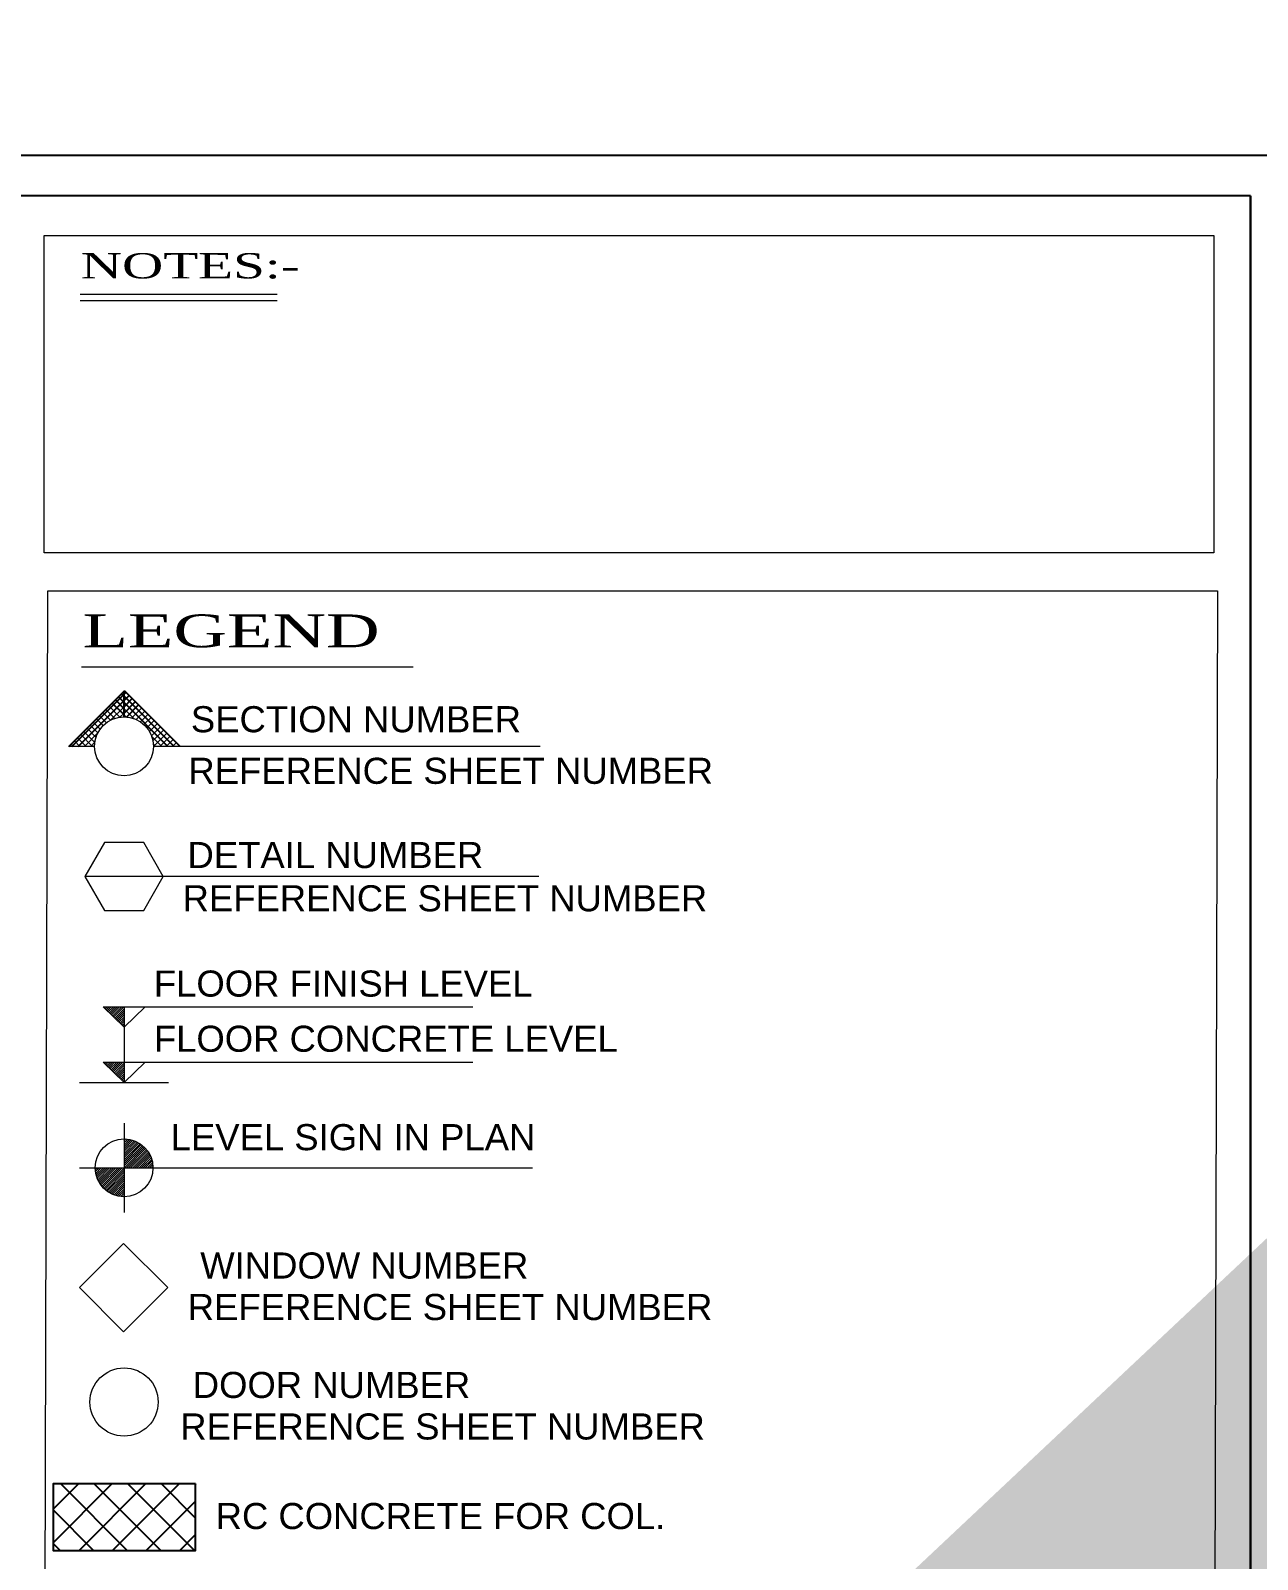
# Model space of a CAD drawing. Header units: inches. Extents: x 191440 to 383551, y 141411 to 284946.
# Drawn here: x 191695.48 to 191704.6, y 141562.04 to 141573.4 of the extents above; entities that cross this region are included whole.
import ezdxf

# ---------------------------------------------------------------- set-up
doc = ezdxf.new("R2010")
doc.units = ezdxf.units.IN
doc.header["$MEASUREMENT"] = 0
doc.layers.add('I - Outline', color=60, linetype='Continuous')
doc.layers.add('Sanitary', color=6, linetype='Continuous')
doc.styles.add('ROMANS', font='romans', dxfattribs={"height": 1})
doc.styles.add('ROMANT', font='romantic.ttf', dxfattribs={"height": 20})
doc.styles.add('STYLE7', font='swissi.ttf')
doc.dimstyles.new('osama', dxfattribs={"dimtxt": 50, "dimasz": 45, "dimexe": 0.18, "dimexo": 0.0625, "dimgap": 0.2, "dimtad": 0, "dimdec": 0, "dimzin": 0, "dimdsep": 46, "dimtxsty": 'ROMANS', "dimcen": 0, "dimse1": 1, "dimse2": 1, "dimclrd": 3, "dimclre": 3, "dimclrt": 5, "dimadec": 0, "dimazin": 0, "dimtfac": 0.6, "dimtdec": 0, "dimtmove": 2, "dimatfit": 3, "dimfxl": 1, "dimtolj": 1, "dimtzin": 0, "dimarcsym": 0})

msp = doc.modelspace()

# ---------------------------------------------------------------- hatches: boundary and pattern name
at = {"layer": 'I - Outline'}
h = msp.add_hatch(dxfattribs=at)
h.set_pattern_fill('ANSI37', color=8, scale=1.411978)
h.set_pattern_definition([(45, (190793.32557, 141535.70155), (-0.124802422, 0.124802422), []), (135, (190793.32557, 141535.70155), (-0.124802422, -0.124802422), [])])
h.paths.add_polyline_path([(191696.70924, 141562.59973), (191695.65025, 141562.59973), (191695.65025, 141562.10554), (191696.70924, 141562.10554)])

# ---------------------------------------------------------------- linework, layer by layer
msp.add_lwpolyline([(191704.84572, 141572.47079), (191647.34572, 141572.47079), (191647.34572, 141532.97079), (191704.84572, 141532.97079), (191704.84572, 141572.47079)])
msp.add_lwpolyline([(191704.54572, 141572.17079), (191647.64572, 141572.17079), (191647.64572, 141533.27079), (191704.54572, 141533.27079)], close=True)
at = {"layer": 'I - Outline', "color": 7}
msp.add_line((191704.54572, 141572.17079), (191704.54572, 141533.27079), dxfattribs=at)
at = {"layer": 'I - Outline', "color": 8, "lineweight": 0}
for p, q in [((191695.58249, 141569.51837), (191695.58273, 141571.87695)), ((191695.58273, 141571.87695), (191704.27464, 141571.87707)), ((191704.27464, 141571.87707), (191704.27441, 141569.51849)), ((191695.85212, 141571.44129), (191697.31514, 141571.44132)), ((191695.85212, 141571.39313), (191697.31514, 141571.39316)), ((191704.27441, 141569.51849), (191695.58249, 141569.51837)), ((191695.58268, 141558.96566), (191695.61083, 141569.23597)), ((191695.61083, 141569.23597), (191704.30275, 141569.23609)), ((191704.30275, 141569.23609), (191704.2746, 141558.96578)), ((191695.86205, 141568.67124), (191698.32482, 141568.67129)), ((191696.10907, 141568.28801), (191696.04234, 141568.35475)), ((191696.14702, 141568.29681), (191696.06571, 141568.37812)), ((191696.07686, 141568.2745), (191696.17717, 141568.37482)), ((191696.25143, 141568.2859), (191696.17717, 141568.36015)), ((191696.23398, 141568.29139), (191696.30854, 141568.36595)), ((191696.26832, 141568.27898), (191696.33191, 141568.34258)), ((191695.98296, 141568.1804), (191695.92548, 141568.23788)), ((191696.0008, 141568.20931), (191695.94885, 141568.26125)), ((191696.02233, 141568.23452), (191695.97222, 141568.28463)), ((191696.04742, 141568.25618), (191695.99559, 141568.308)), ((191696.07619, 141568.27415), (191696.01897, 141568.33137)), ((191696.14573, 141568.29663), (191696.17717, 141568.32808)), ((191696.19219, 141568.29839), (191696.17717, 141568.3134)), ((191696.29831, 141568.26224), (191696.35528, 141568.31921)), ((191696.32453, 141568.24171), (191696.37866, 141568.29584)), ((191696.34718, 141568.21762), (191696.40203, 141568.27246)), ((191696.36622, 141568.1899), (191696.4254, 141568.24909)), ((191695.84915, 141568.08048), (191695.80862, 141568.12101)), ((191695.8959, 141568.08048), (191695.83199, 141568.14439)), ((191695.94264, 141568.08048), (191695.85536, 141568.16776)), ((191695.96066, 141568.10921), (191695.87873, 141568.19113)), ((191695.88284, 141568.08048), (191695.98316, 141568.1808)), ((191695.96925, 141568.14736), (191695.9021, 141568.21451)), ((191696.38129, 141568.15823), (191696.44878, 141568.22572)), ((191696.45684, 141568.08049), (191696.38259, 141568.15475)), ((191696.39165, 141568.12184), (191696.47215, 141568.20235)), ((191696.39704, 141568.08049), (191696.49552, 141568.17897)), ((191696.44379, 141568.08049), (191696.5189, 141568.1556)), ((191696.49053, 141568.08049), (191696.54227, 141568.13223)), ((191695.95876, 141568.08048), (191695.76808, 141568.08048)), ((191695.80241, 141568.08048), (191695.78524, 141568.09764)), ((191695.92959, 141568.08048), (191695.96104, 141568.11193)), ((191696.4101, 141568.08049), (191696.39508, 141568.09551)), ((191699.26943, 141568.08055), (191696.3956, 141568.08049)), ((191696.53728, 141568.08049), (191696.56564, 141568.10886)), ((191696.58403, 141568.08049), (191696.58902, 141568.08548)), ((191696.03133, 141567.36568), (191695.88548, 141567.11304)), ((191696.32305, 141567.36568), (191696.03133, 141567.36568)), ((191696.46892, 141567.11305), (191696.32305, 141567.36568)), ((191699.26025, 141567.1131), (191695.88548, 141567.11304)), ((191695.88548, 141567.11304), (191696.03134, 141566.86041)), ((191696.32306, 141566.86041), (191696.46892, 141567.11305)), ((191696.03134, 141566.86041), (191696.32306, 141566.86041)), ((191696.02085, 141566.14491), (191698.76927, 141566.14496)), ((191696.17722, 141565.99487), (191696.02085, 141566.14491)), ((191696.02821, 141566.13785), (191696.03527, 141566.14491)), ((191696.03616, 141566.13022), (191696.05085, 141566.14491)), ((191696.04411, 141566.12259), (191696.06643, 141566.14491)), ((191696.05206, 141566.11496), (191696.08202, 141566.14491)), ((191696.06002, 141566.10733), (191696.0976, 141566.14491)), ((191696.06797, 141566.0997), (191696.11318, 141566.14491)), ((191696.07592, 141566.09207), (191696.12876, 141566.14491)), ((191696.08387, 141566.08444), (191696.14434, 141566.14491)), ((191696.09182, 141566.07681), (191696.15993, 141566.14491)), ((191696.09977, 141566.06918), (191696.17551, 141566.14491)), ((191696.10773, 141566.06155), (191696.17722, 141566.13104)), ((191696.11568, 141566.05392), (191696.17722, 141566.11546)), ((191696.12363, 141566.04629), (191696.17722, 141566.09987)), ((191696.13158, 141566.03866), (191696.17722, 141566.08429)), ((191696.13953, 141566.03103), (191696.17722, 141566.06871)), ((191696.17722, 141566.14491), (191696.17723, 141565.58332)), ((191696.17722, 141565.99487), (191696.33359, 141566.14491)), ((191696.14749, 141566.0234), (191696.17722, 141566.05313)), ((191696.15544, 141566.01577), (191696.17722, 141566.03755)), ((191696.16339, 141566.00814), (191696.17722, 141566.02197)), ((191696.17134, 141566.00051), (191696.17722, 141566.00638)), ((191696.02085, 141565.73336), (191698.76928, 141565.73341)), ((191696.17723, 141565.58332), (191696.02085, 141565.73336)), ((191696.02494, 141565.72944), (191696.02886, 141565.73336)), ((191696.03289, 141565.72181), (191696.04444, 141565.73336)), ((191696.04084, 141565.71418), (191696.06002, 141565.73336)), ((191696.04879, 141565.70655), (191696.0756, 141565.73336)), ((191696.05675, 141565.69892), (191696.09119, 141565.73336)), ((191696.0647, 141565.69129), (191696.10677, 141565.73336)), ((191696.07265, 141565.68366), (191696.12235, 141565.73336)), ((191696.0806, 141565.67603), (191696.13793, 141565.73336)), ((191696.08855, 141565.6684), (191696.15351, 141565.73336)), ((191696.09651, 141565.66077), (191696.16909, 141565.73336)), ((191696.17723, 141565.58332), (191696.33359, 141565.73337)), ((191696.10446, 141565.65314), (191696.17722, 141565.72591)), ((191696.11241, 141565.64551), (191696.17722, 141565.71033)), ((191696.12036, 141565.63788), (191696.17722, 141565.69475)), ((191696.12831, 141565.63025), (191696.17722, 141565.67917)), ((191696.13627, 141565.62262), (191696.17723, 141565.66358)), ((191696.14422, 141565.61499), (191696.17723, 141565.648)), ((191696.15217, 141565.60736), (191696.17723, 141565.63242)), ((191696.16012, 141565.59973), (191696.17723, 141565.61684)), ((191695.84617, 141565.58331), (191696.50828, 141565.58333)), ((191696.16807, 141565.5921), (191696.17723, 141565.60126)), ((191696.17603, 141565.58447), (191696.17723, 141565.58567)), ((191696.17723, 141565.27991), (191696.17725, 141564.61779)), ((191696.17723, 141565.14938), (191696.19084, 141565.16299)), ((191696.17724, 141565.1338), (191696.20505, 141565.16161)), ((191696.17724, 141565.11822), (191696.21844, 141565.15943)), ((191696.17724, 141565.10264), (191696.23114, 141565.15654)), ((191696.17724, 141565.08706), (191696.24321, 141565.15303)), ((191696.17724, 141565.07147), (191696.25471, 141565.14895)), ((191696.17724, 141565.05589), (191696.26569, 141565.14435)), ((191696.17724, 141565.04031), (191696.27618, 141565.13925)), ((191696.17724, 141565.02473), (191696.2862, 141565.1337)), ((191696.17724, 141565.00915), (191696.29579, 141565.1277)), ((191696.17724, 141564.99356), (191696.30495, 141565.12128)), ((191696.17724, 141564.97798), (191696.31369, 141565.11444)), ((191696.17724, 141564.9624), (191696.32204, 141565.1072)), ((191696.17927, 141564.94885), (191696.32997, 141565.09956)), ((191696.19485, 141564.94885), (191696.33751, 141565.09152)), ((191696.21043, 141564.94885), (191696.34465, 141565.08307)), ((191696.22602, 141564.94885), (191696.35138, 141565.07422)), ((191696.2416, 141564.94885), (191696.35769, 141565.06495)), ((191696.25718, 141564.94885), (191696.36357, 141565.05525)), ((191695.84618, 141564.94884), (191699.21185, 141564.94891)), ((191695.9631, 141564.93524), (191695.97671, 141564.94885)), ((191695.96448, 141564.92103), (191695.99229, 141564.94885)), ((191695.96666, 141564.90764), (191696.00787, 141564.94885)), ((191695.96955, 141564.89494), (191696.02345, 141564.94885)), ((191695.97306, 141564.88287), (191696.03903, 141564.94885)), ((191695.97714, 141564.87137), (191696.05462, 141564.94885)), ((191695.98175, 141564.86039), (191696.0702, 141564.94885)), ((191695.98684, 141564.84991), (191696.08578, 141564.94885)), ((191695.9924, 141564.83988), (191696.10136, 141564.94885)), ((191695.99839, 141564.83029), (191696.11694, 141564.94885)), ((191696.00481, 141564.82113), (191696.13252, 141564.94885)), ((191696.01165, 141564.81239), (191696.14811, 141564.94885)), ((191696.01889, 141564.80405), (191696.16369, 141564.94885)), ((191696.02653, 141564.79611), (191696.17724, 141564.94682)), ((191696.27276, 141564.94885), (191696.36901, 141565.04511)), ((191696.28834, 141564.94885), (191696.37398, 141565.03449)), ((191696.30392, 141564.94885), (191696.37845, 141565.02338)), ((191696.31951, 141564.94885), (191696.38239, 141565.01174)), ((191696.33509, 141564.94885), (191696.38575, 141564.99951)), ((191696.35067, 141564.94885), (191696.38846, 141564.98664)), ((191696.36625, 141564.94885), (191696.39044, 141564.97305)), ((191696.38183, 141564.94885), (191696.39159, 141564.95861)), ((191696.03458, 141564.78857), (191696.17724, 141564.93124)), ((191696.04302, 141564.78143), (191696.17724, 141564.91566)), ((191696.05188, 141564.77471), (191696.17724, 141564.90007)), ((191696.06115, 141564.76839), (191696.17724, 141564.88449)), ((191696.07085, 141564.76251), (191696.17724, 141564.86891)), ((191696.08099, 141564.75707), (191696.17724, 141564.85333)), ((191696.0916, 141564.75211), (191696.17724, 141564.83775)), ((191696.10271, 141564.74763), (191696.17724, 141564.82216)), ((191696.11436, 141564.7437), (191696.17724, 141564.80658)), ((191696.12658, 141564.74034), (191696.17724, 141564.791)), ((191696.13945, 141564.73763), (191696.17724, 141564.77542)), ((191696.15305, 141564.73564), (191696.17724, 141564.75984)), ((191696.16749, 141564.7345), (191696.17724, 141564.74426)), ((191696.17381, 141564.38617), (191695.8462, 141564.05855)), ((191696.50143, 141564.05856), (191696.17381, 141564.38617)), ((191695.8462, 141564.05855), (191696.17382, 141563.73094)), ((191696.17382, 141563.73094), (191696.50143, 141564.05856))]:
    msp.add_line(p, q, dxfattribs=at)
at = {"layer": 'I - Outline', "color": 8}
for p, q in [((191695.76808, 141568.08048), (191696.18104, 141568.49345)), ((191695.78935, 141568.08048), (191696.17717, 141568.46831)), ((191696.17717, 141568.45364), (191696.1592, 141568.47161)), ((191696.17717, 141568.2989), (191696.17717, 141568.48958)), ((191696.17717, 141568.46831), (191696.19167, 141568.48281)), ((191696.17717, 141568.42157), (191696.21504, 141568.45944)), ((191696.59401, 141568.08049), (191696.18104, 141568.49345)), ((191695.8361, 141568.08048), (191696.17717, 141568.42157)), ((191696.17717, 141568.3134), (191696.08908, 141568.40149)), ((191696.17717, 141568.36015), (191696.11246, 141568.42487)), ((191696.17717, 141568.4069), (191696.13583, 141568.44824)), ((191696.55033, 141568.08049), (191696.17717, 141568.45364)), ((191696.17717, 141568.37482), (191696.23842, 141568.43607)), ((191696.17717, 141568.32808), (191696.26179, 141568.4127)), ((191696.50359, 141568.08049), (191696.17717, 141568.4069)), ((191696.19409, 141568.29825), (191696.28516, 141568.38932))]:
    msp.add_line(p, q, dxfattribs=at)
msp.add_lwpolyline([(191696.70924, 141562.59973), (191695.65025, 141562.59973), (191695.65025, 141562.10554), (191696.70924, 141562.10554)], close=True, dxfattribs=at)
at = {"layer": 'I - Outline', "color": 8, "lineweight": 0}
for centre, radius in [((191696.17718, 141568.08049), 0.21842), ((191696.17724, 141564.94885), 0.21457), ((191696.17727, 141563.20836), 0.25338)]:
    msp.add_circle(centre, radius, dxfattribs=at)

# ---------------------------------------------------------------- texts
at = {"layer": 'I - Outline', "color": 7, "style": 'ROMANT', "width": 1.5}
for s, height, p in [('NOTES:-', 0.187366, (191695.85547, 141571.55792)), ('LEGEND', 0.243576, (191695.86943, 141568.81689))]:
    msp.add_text(s, height=height, rotation=0.001094, dxfattribs=at).set_placement(p)
at = {"layer": 'I - Outline', "color": 8, "lineweight": 0, "style": 'STYLE7'}
for s, p in [('SECTION NUMBER', (191696.67358, 141568.18508)), ('REFERENCE SHEET NUMBER', (191696.65545, 141567.80187)), ('DETAIL NUMBER', (191696.64851, 141567.17598)), ('REFERENCE SHEET NUMBER', (191696.61223, 141566.85461)), ('FLOOR FINISH LEVEL', (191696.39845, 141566.22092)), ('FLOOR CONCRETE LEVEL', (191696.39866, 141565.81093)), ('LEVEL SIGN IN PLAN', (191696.52347, 141565.07956)), ('WINDOW NUMBER', (191696.74349, 141564.12596)), ('REFERENCE SHEET NUMBER', (191696.65055, 141563.81742)), ('DOOR NUMBER', (191696.68767, 141563.23843)), ('REFERENCE SHEET NUMBER', (191696.59472, 141562.9299)), ('RC CONCRETE FOR COL.', (191696.85759, 141562.26436))]:
    msp.add_text(s, height=0.1939171, rotation=0.001094, dxfattribs=at).set_placement(p)

# ---------------------------------------------------------------- leaders
at = {"layer": 'Sanitary', "ltscale": 0.5}
for points in [[(191655.73675, 141641.56559), (191656.93689, 141640.74214), (191657.39899, 141640.69028)], [(191657.66913, 141520.21779), (191658.11744, 141520.51917), (191658.57954, 141520.46732)]]:
    msp.add_leader(points, dimstyle='osama', override={"dimasz": 100, "dimgap": 0.09}, dxfattribs=at)

doc.saveas('drawing.dxf')
